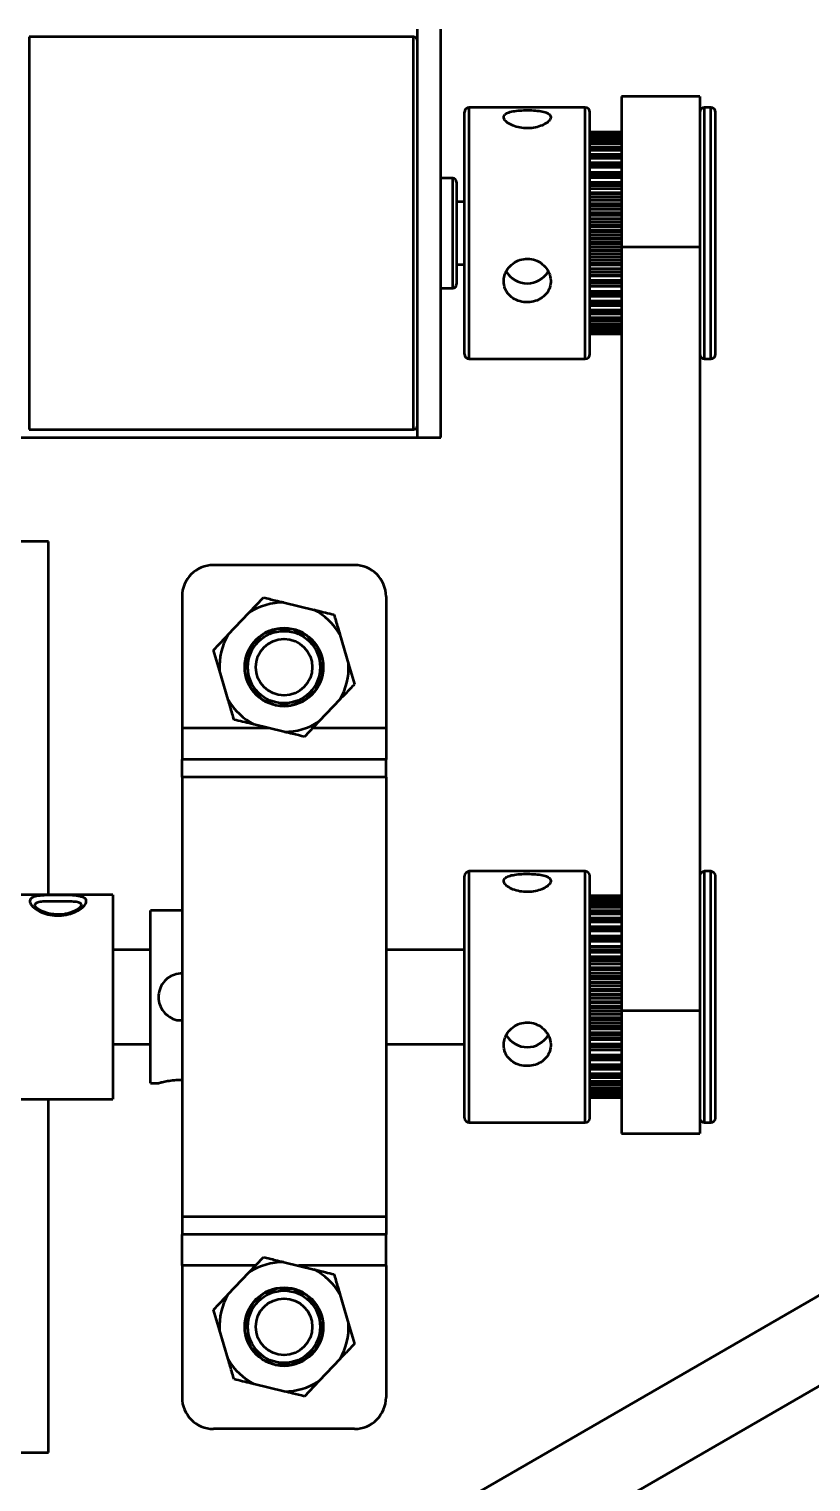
# Model space of a CAD drawing. Header units: millimetres. Extents: x 263 to 2983, y 441 to 2500.
# Drawn here: x 752.9 to 802.7, y 1465 to 1557.5 of the extents above; entities that cross this region are included whole.
import ezdxf

# ---------------------------------------------------------------- set-up
doc = ezdxf.new("R2010")
doc.units = ezdxf.units.MM
doc.header["$LTSCALE"] = 0.5
doc.layers.add('BOL', color=7, linetype='Continuous', lineweight=50)

msp = doc.modelspace()

# ---------------------------------------------------------------- linework, layer by layer
at = {"layer": 'BOL'}
for p, q in [((777.404, 1557.022), (752.904, 1557.022)), ((752.904, 1557.022), (752.904, 1532.022)), ((777.404, 1532.022), (777.404, 1557.022)), ((777.654, 1531.522), (777.654, 1557.522)), ((779.154, 1531.522), (779.154, 1557.522)), ((788.354, 1552.521), (780.954, 1552.521)), ((780.954, 1536.521), (780.954, 1552.521)), ((788.354, 1536.521), (788.354, 1552.521)), ((795.654, 1553.222), (790.654, 1553.222)), ((790.654, 1553.222), (790.654, 1543.632)), ((795.654, 1553.222), (795.654, 1543.632)), ((796.354, 1552.521), (795.954, 1552.521)), ((795.954, 1536.521), (795.954, 1552.521)), ((796.354, 1536.521), (796.354, 1552.521)), ((780.654, 1536.821), (780.654, 1552.221)), ((788.654, 1536.821), (788.654, 1552.221)), ((796.654, 1536.821), (796.654, 1552.221)), ((790.654, 1550.955), (788.654, 1550.955)), ((790.654, 1550.947), (788.654, 1550.947)), ((790.654, 1550.931), (788.654, 1550.931)), ((790.654, 1550.917), (788.654, 1550.917)), ((790.654, 1550.858), (788.654, 1550.858)), ((790.654, 1550.817), (788.654, 1550.817)), ((790.654, 1550.779), (788.654, 1550.779)), ((790.654, 1550.669), (788.654, 1550.669)), ((790.654, 1550.604), (788.654, 1550.604)), ((790.654, 1550.541), (788.654, 1550.541)), ((790.654, 1550.383), (788.654, 1550.383)), ((790.654, 1550.295), (788.654, 1550.295)), ((790.654, 1550.209), (788.654, 1550.209)), ((790.654, 1550.005), (788.654, 1550.005)), ((790.654, 1549.895), (788.654, 1549.895)), ((790.654, 1549.787), (788.654, 1549.787)), ((790.654, 1549.54), (788.654, 1549.54)), ((790.654, 1549.41), (788.654, 1549.41)), ((790.654, 1549.282), (788.654, 1549.282)), ((790.654, 1548.996), (788.654, 1548.996)), ((790.654, 1548.848), (788.654, 1548.848)), ((790.654, 1548.702), (788.654, 1548.702)), ((779.904, 1548.021), (779.154, 1548.021)), ((779.904, 1541.021), (779.904, 1548.021)), ((780.154, 1547.772), (780.154, 1541.272)), ((790.654, 1548.382), (788.654, 1548.382)), ((790.654, 1548.218), (788.654, 1548.218)), ((790.654, 1548.056), (788.654, 1548.056)), ((790.654, 1547.744), (788.654, 1547.744)), ((790.654, 1547.706), (788.654, 1547.706)), ((790.654, 1547.53), (788.654, 1547.53)), ((790.654, 1547.354), (788.654, 1547.354)), ((790.654, 1547.084), (788.654, 1547.084)), ((790.654, 1546.981), (788.654, 1546.981)), ((790.654, 1546.794), (788.654, 1546.794)), ((780.654, 1546.521), (780.154, 1546.521)), ((790.654, 1546.607), (788.654, 1546.607)), ((790.654, 1546.384), (788.654, 1546.384)), ((790.654, 1546.216), (788.654, 1546.216)), ((790.654, 1546.022), (788.654, 1546.022)), ((790.654, 1545.828), (788.654, 1545.828)), ((790.654, 1545.654), (788.654, 1545.654)), ((790.654, 1545.448), (788.654, 1545.448)), ((790.654, 1545.425), (788.654, 1545.425)), ((790.654, 1545.227), (788.654, 1545.227)), ((790.654, 1545.028), (788.654, 1545.028)), ((790.654, 1544.906), (788.654, 1544.906)), ((790.654, 1544.698), (788.654, 1544.698)), ((790.654, 1544.62), (788.654, 1544.62)), ((790.654, 1544.42), (788.654, 1544.42)), ((790.654, 1544.22), (788.654, 1544.22)), ((790.654, 1544.152), (788.654, 1544.152)), ((790.654, 1543.945), (788.654, 1543.945)), ((790.654, 1543.813), (788.654, 1543.813)), ((790.654, 1543.615), (788.654, 1543.615)), ((790.654, 1543.417), (788.654, 1543.417)), ((790.654, 1543.404), (788.654, 1543.404)), ((790.654, 1543.201), (788.654, 1543.201)), ((795.654, 1543.632), (790.654, 1543.632)), ((790.654, 1543.632), (790.654, 1495.002)), ((795.654, 1543.632), (795.654, 1495.002)), ((780.154, 1542.521), (780.654, 1542.521)), ((790.654, 1543.017), (788.654, 1543.017)), ((790.654, 1542.824), (788.654, 1542.824)), ((790.654, 1542.631), (788.654, 1542.631)), ((790.654, 1542.478), (788.654, 1542.478)), ((790.654, 1542.245), (788.654, 1542.245)), ((790.654, 1542.061), (788.654, 1542.061)), ((790.654, 1541.875), (788.654, 1541.875)), ((790.654, 1541.787), (788.654, 1541.787)), ((790.654, 1541.509), (788.654, 1541.509)), ((790.654, 1541.335), (788.654, 1541.335)), ((779.154, 1541.021), (779.904, 1541.021)), ((790.654, 1541.161), (788.654, 1541.161)), ((790.654, 1541.139), (788.654, 1541.139)), ((790.654, 1540.821), (788.654, 1540.821)), ((790.654, 1540.661), (788.654, 1540.661)), ((790.654, 1540.5), (788.654, 1540.5)), ((790.654, 1540.19), (788.654, 1540.19)), ((790.654, 1540.047), (788.654, 1540.047)), ((790.654, 1539.902), (788.654, 1539.902)), ((790.654, 1539.628), (788.654, 1539.628)), ((790.654, 1539.503), (788.654, 1539.503)), ((790.654, 1539.377), (788.654, 1539.377)), ((790.654, 1539.144), (788.654, 1539.144)), ((790.654, 1539.039), (788.654, 1539.039)), ((790.654, 1538.933), (788.654, 1538.933)), ((790.654, 1538.744), (788.654, 1538.744)), ((790.654, 1538.661), (788.654, 1538.661)), ((790.654, 1538.577), (788.654, 1538.577)), ((790.654, 1538.435), (788.654, 1538.435)), ((790.654, 1538.376), (788.654, 1538.376)), ((790.654, 1538.315), (788.654, 1538.315)), ((790.654, 1538.222), (788.654, 1538.222)), ((790.654, 1538.188), (788.654, 1538.188)), ((790.654, 1538.151), (788.654, 1538.151)), ((790.654, 1538.108), (788.654, 1538.108)), ((790.654, 1538.099), (788.654, 1538.099)), ((790.654, 1538.088), (788.654, 1538.088)), ((780.954, 1536.521), (788.354, 1536.521)), ((795.954, 1536.521), (796.354, 1536.521)), ((752.904, 1532.022), (777.404, 1532.022)), ((748.654, 1531.522), (777.654, 1531.522)), ((777.654, 1531.522), (779.154, 1531.522)), ((754.154, 1524.892), (749.254, 1524.892)), ((754.154, 1502.392), (754.154, 1524.892)), ((773.654, 1523.392), (764.654, 1523.392)), ((762.654, 1521.392), (762.654, 1512.998)), ((766.935, 1520.362), (767.85, 1521.323)), ((769.14, 1521.011), (771.049, 1520.548)), ((775.654, 1521.392), (775.654, 1512.998)), ((765.58, 1518.939), (766.935, 1520.362)), ((772.714, 1518.963), (773.268, 1517.078)), ((765.039, 1516.705), (764.665, 1517.978)), ((765.594, 1514.821), (765.039, 1516.705)), ((773.268, 1517.078), (773.643, 1515.805)), ((772.727, 1514.844), (771.373, 1513.422)), ((762.654, 1512.998), (762.654, 1511.016)), ((768.239, 1512.998), (762.654, 1512.998)), ((769.167, 1512.773), (767.258, 1513.235)), ((771.373, 1513.422), (770.457, 1512.461)), ((775.654, 1512.998), (770.969, 1512.998)), ((775.654, 1512.998), (775.654, 1511.016)), ((775.654, 1511.016), (762.654, 1511.016)), ((762.654, 1509.892), (762.654, 1511.016)), ((775.654, 1509.892), (775.654, 1511.016)), ((775.654, 1509.892), (762.654, 1509.892)), ((762.654, 1509.892), (762.654, 1481.892)), ((775.654, 1509.892), (775.654, 1481.892)), ((780.654, 1488.192), (780.654, 1503.592)), ((788.354, 1503.892), (780.954, 1503.892)), ((780.954, 1487.892), (780.954, 1503.892)), ((788.354, 1487.892), (788.354, 1503.892)), ((788.654, 1488.192), (788.654, 1503.592)), ((796.354, 1503.892), (795.954, 1503.892)), ((795.954, 1487.892), (795.954, 1503.892)), ((796.354, 1487.892), (796.354, 1503.892)), ((796.654, 1488.192), (796.654, 1503.592)), ((758.254, 1502.392), (751.754, 1502.392)), ((758.254, 1502.392), (758.254, 1501.989)), ((758.254, 1501.989), (758.254, 1489.392)), ((790.654, 1502.325), (788.654, 1502.325)), ((790.654, 1502.317), (788.654, 1502.317)), ((790.654, 1502.301), (788.654, 1502.301)), ((790.654, 1502.288), (788.654, 1502.288)), ((790.654, 1502.228), (788.654, 1502.228)), ((790.654, 1502.188), (788.654, 1502.188)), ((790.654, 1502.149), (788.654, 1502.149)), ((790.654, 1502.039), (788.654, 1502.039)), ((790.654, 1501.975), (788.654, 1501.975)), ((790.654, 1501.911), (788.654, 1501.911)), ((790.654, 1501.754), (788.654, 1501.754)), ((790.654, 1501.665), (788.654, 1501.665)), ((790.654, 1501.579), (788.654, 1501.579)), ((762.654, 1501.392), (760.654, 1501.392)), ((760.654, 1495.892), (760.654, 1501.392)), ((790.654, 1501.375), (788.654, 1501.375)), ((790.654, 1501.265), (788.654, 1501.265)), ((790.654, 1501.157), (788.654, 1501.157)), ((790.654, 1500.91), (788.654, 1500.91)), ((790.654, 1500.781), (788.654, 1500.781)), ((790.654, 1500.652), (788.654, 1500.652)), ((790.654, 1500.367), (788.654, 1500.367)), ((790.654, 1500.219), (788.654, 1500.219)), ((790.654, 1500.072), (788.654, 1500.072)), ((790.654, 1499.752), (788.654, 1499.752)), ((760.654, 1498.892), (758.254, 1498.892)), ((780.654, 1498.892), (775.654, 1498.892)), ((790.654, 1499.588), (788.654, 1499.588)), ((790.654, 1499.426), (788.654, 1499.426)), ((790.654, 1499.114), (788.654, 1499.114)), ((790.654, 1499.077), (788.654, 1499.077)), ((790.654, 1498.9), (788.654, 1498.9)), ((790.654, 1498.724), (788.654, 1498.724)), ((790.654, 1498.454), (788.654, 1498.454)), ((790.654, 1498.351), (788.654, 1498.351)), ((790.654, 1498.164), (788.654, 1498.164)), ((790.654, 1497.978), (788.654, 1497.978)), ((790.654, 1497.754), (788.654, 1497.754)), ((790.654, 1497.587), (788.654, 1497.587)), ((790.654, 1497.392), (788.654, 1497.392)), ((790.654, 1497.198), (788.654, 1497.198)), ((790.654, 1497.024), (788.654, 1497.024)), ((790.654, 1496.818), (788.654, 1496.818)), ((790.654, 1496.796), (788.654, 1496.796)), ((790.654, 1496.597), (788.654, 1496.597)), ((790.654, 1496.398), (788.654, 1496.398)), ((790.654, 1496.276), (788.654, 1496.276)), ((790.654, 1496.068), (788.654, 1496.068)), ((790.654, 1495.99), (788.654, 1495.99)), ((760.654, 1490.392), (760.654, 1495.892)), ((790.654, 1495.79), (788.654, 1495.79)), ((790.654, 1495.59), (788.654, 1495.59)), ((790.654, 1495.522), (788.654, 1495.522)), ((790.654, 1495.315), (788.654, 1495.315)), ((790.654, 1495.183), (788.654, 1495.183)), ((790.654, 1494.985), (788.654, 1494.985)), ((795.654, 1495.002), (790.654, 1495.002)), ((790.654, 1495.002), (790.654, 1487.192)), ((795.654, 1495.002), (795.654, 1487.192)), ((790.654, 1494.787), (788.654, 1494.787)), ((790.654, 1494.774), (788.654, 1494.774)), ((790.654, 1494.571), (788.654, 1494.571)), ((790.654, 1494.388), (788.654, 1494.388)), ((790.654, 1494.195), (788.654, 1494.195)), ((790.654, 1494.001), (788.654, 1494.001)), ((790.654, 1493.848), (788.654, 1493.848)), ((790.654, 1493.616), (788.654, 1493.616)), ((790.654, 1493.431), (788.654, 1493.431)), ((790.654, 1493.245), (788.654, 1493.245)), ((790.654, 1493.157), (788.654, 1493.157)), ((758.254, 1492.892), (760.654, 1492.892)), ((775.654, 1492.892), (780.654, 1492.892)), ((790.654, 1492.879), (788.654, 1492.879)), ((790.654, 1492.706), (788.654, 1492.706)), ((790.654, 1492.531), (788.654, 1492.531)), ((790.654, 1492.509), (788.654, 1492.509)), ((790.654, 1492.191), (788.654, 1492.191)), ((790.654, 1492.031), (788.654, 1492.031)), ((790.654, 1491.87), (788.654, 1491.87)), ((790.654, 1491.561), (788.654, 1491.561)), ((790.654, 1491.417), (788.654, 1491.417)), ((760.654, 1490.392), (761.171, 1490.392)), ((790.654, 1491.272), (788.654, 1491.272)), ((790.654, 1490.999), (788.654, 1490.999)), ((790.654, 1490.874), (788.654, 1490.874)), ((790.654, 1490.747), (788.654, 1490.747)), ((790.654, 1490.514), (788.654, 1490.514)), ((790.654, 1490.409), (788.654, 1490.409)), ((790.654, 1490.303), (788.654, 1490.303)), ((790.654, 1490.114), (788.654, 1490.114)), ((790.654, 1490.032), (788.654, 1490.032)), ((790.654, 1489.948), (788.654, 1489.948)), ((790.654, 1489.805), (788.654, 1489.805)), ((790.654, 1489.746), (788.654, 1489.746)), ((790.654, 1489.686), (788.654, 1489.686)), ((790.654, 1489.592), (788.654, 1489.592)), ((790.654, 1489.558), (788.654, 1489.558)), ((790.654, 1489.522), (788.654, 1489.522)), ((790.654, 1489.479), (788.654, 1489.479)), ((790.654, 1489.469), (788.654, 1489.469)), ((790.654, 1489.458), (788.654, 1489.458)), ((752.119, 1489.392), (758.254, 1489.392)), ((754.154, 1466.892), (754.154, 1489.392)), ((780.954, 1487.892), (788.354, 1487.892)), ((795.954, 1487.892), (796.354, 1487.892)), ((790.654, 1487.192), (795.654, 1487.192)), ((774.56, 1460.33), (816.674, 1484.645)), ((775.654, 1481.892), (762.654, 1481.892)), ((762.654, 1481.892), (762.654, 1480.768)), ((775.654, 1481.892), (775.654, 1480.768)), ((775.654, 1480.768), (762.654, 1480.768)), ((762.654, 1478.786), (762.654, 1480.768)), ((775.654, 1478.786), (775.654, 1480.768)), ((777.06, 1456), (819.174, 1480.315)), ((766.935, 1478.362), (767.85, 1479.323)), ((762.654, 1478.786), (762.654, 1470.392)), ((767.339, 1478.786), (762.654, 1478.786)), ((765.58, 1476.94), (766.935, 1478.362)), ((769.14, 1479.011), (771.049, 1478.548)), ((775.654, 1478.786), (770.069, 1478.786)), ((775.654, 1478.786), (775.654, 1470.392)), ((772.714, 1476.963), (773.268, 1475.078)), ((765.039, 1474.705), (764.665, 1475.978)), ((765.594, 1472.821), (765.039, 1474.705)), ((773.268, 1475.078), (773.643, 1473.805)), ((772.727, 1472.844), (771.373, 1471.422)), ((769.167, 1470.773), (767.258, 1471.235)), ((771.373, 1471.422), (770.457, 1470.461)), ((773.654, 1468.392), (764.654, 1468.392)), ((748.625, 1466.892), (754.154, 1466.892))]:
    msp.add_line(p, q, dxfattribs=at)
at = {"layer": 'BOL', "flags": 128}
for points in [[(770.418, 1514.747), (769.57, 1514.437), (768.642, 1514.456), (767.813, 1514.794), (767.054, 1515.554), (766.685, 1516.571), (766.741, 1517.506), (767.163, 1518.386), (767.869, 1519.024), (768.76, 1519.35), (769.735, 1519.312), (770.59, 1518.925), (771.255, 1518.227), (771.606, 1517.323), (771.582, 1516.343), (771.158, 1515.415), (770.418, 1514.747), (770.418, 1514.747)], [(770.418, 1472.747), (769.57, 1472.437), (768.642, 1472.456), (767.813, 1472.794), (767.054, 1473.554), (766.685, 1474.571), (766.741, 1475.506), (767.163, 1476.386), (767.869, 1477.024), (768.76, 1477.35), (769.735, 1477.312), (770.59, 1476.925), (771.255, 1476.227), (771.606, 1475.323), (771.582, 1474.343), (771.158, 1473.415), (770.418, 1472.747), (770.418, 1472.747)]]:
    msp.add_lwpolyline(points, dxfattribs=at)
at = {"layer": 'BOL'}
for centre, radius in [((769.154, 1516.892), 2.5), ((769.154, 1516.892), 2.3), ((769.154, 1516.892), 1.8), ((769.154, 1474.892), 2.5), ((769.154, 1474.892), 2.3), ((769.154, 1474.892), 1.8)]:
    msp.add_circle(centre, radius, dxfattribs=at)
for centre, radius, start, end in [((777.404, 1556.771), 0.25, 0, 90), ((780.954, 1552.221), 0.3, 90, 180), ((788.354, 1552.221), 0.3, 0, 90), ((795.954, 1552.221), 0.3, 90, 180), ((796.354, 1552.221), 0.3, 0, 90), ((779.904, 1547.771), 0.25, 0, 90), ((779.904, 1541.271), 0.25, 270, 0), ((784.654, 1542.871), 1.547, 210.27074, 329.70625), ((780.954, 1536.821), 0.3, 180, 270), ((788.354, 1536.821), 0.3, 270, 0), ((795.954, 1536.821), 0.3, 180, 270), ((796.354, 1536.821), 0.3, 270, 0), ((777.404, 1532.271), 0.25, 270, 0), ((764.654, 1521.392), 2, 90, 180), ((773.654, 1521.392), 2, 0, 90), ((769.154, 1516.892), 4.119, 90.18721, 122.59771), ((769.154, 1516.892), 4.119, 30.18721, 62.59771), ((769.154, 1516.892), 4.119, 150.18721, 182.59771), ((769.154, 1516.892), 4.119, 330.18721, 2.59771), ((769.154, 1516.892), 4.119, 210.18721, 242.59771), ((769.154, 1516.892), 4.119, 270.18721, 302.59771), ((780.954, 1503.592), 0.3, 90, 180), ((788.354, 1503.592), 0.3, 0, 90), ((795.954, 1503.592), 0.3, 90, 180), ((796.354, 1503.592), 0.3, 0, 90), ((784.654, 1494.241), 1.547, 210.26537, 329.71162), ((780.954, 1488.192), 0.3, 180, 270), ((788.354, 1488.192), 0.3, 270, 0), ((795.954, 1488.192), 0.3, 180, 270), ((796.354, 1488.192), 0.3, 270, 0), ((769.154, 1474.892), 4.119, 90.18721, 122.59771), ((769.154, 1474.892), 4.119, 30.18721, 62.59771), ((769.154, 1474.892), 4.119, 150.18721, 182.59771), ((769.154, 1474.892), 4.119, 330.18721, 2.59771), ((769.154, 1474.892), 4.119, 210.18721, 242.59771), ((769.154, 1474.892), 4.119, 270.18721, 302.59771), ((764.654, 1470.392), 2, 180, 270), ((773.654, 1470.392), 2, 270, 0)]:
    msp.add_arc(centre, radius, start, end, dxfattribs=at)
for points, knots in [([(783.154, 1551.911), (783.17, 1551.844), (783.203, 1551.711), (783.456, 1551.5), (783.832, 1551.322), (784.306, 1551.212), (784.816, 1551.195), (785.304, 1551.272), (785.721, 1551.425), (786.023, 1551.628), (786.171, 1551.842), (786.148, 1552.033), (785.961, 1552.182), (785.629, 1552.284), (785.186, 1552.341), (784.682, 1552.361), (784.179, 1552.345), (783.73, 1552.293), (783.383, 1552.197), (783.184, 1552.066), (783.163, 1551.957), (783.154, 1551.911)], [0, 0, 0, 0, 0.053048, 0.10608, 0.159679, 0.213692, 0.267078, 0.319765, 0.372775, 0.426617, 0.480519, 0.533622, 0.58632, 0.639598, 0.693578, 0.747287, 0.800147, 0.852911, 0.906475, 0.960493, 1, 1, 1, 1]), ([(783.154, 1541.457), (783.17, 1541.304), (783.203, 1540.998), (783.456, 1540.603), (783.832, 1540.305), (784.306, 1540.135), (784.816, 1540.109), (785.304, 1540.226), (785.721, 1540.475), (786.023, 1540.838), (786.171, 1541.281), (786.148, 1541.754), (785.961, 1542.202), (785.629, 1542.577), (785.186, 1542.83), (784.682, 1542.925), (784.179, 1542.849), (783.73, 1542.616), (783.383, 1542.255), (783.184, 1541.845), (783.163, 1541.572), (783.154, 1541.457)], [0, 0, 0, 0, 0.053053, 0.106083, 0.159682, 0.213696, 0.267082, 0.319769, 0.372778, 0.426624, 0.480521, 0.533625, 0.586327, 0.639603, 0.693582, 0.747291, 0.80015, 0.852917, 0.906479, 0.960494, 1, 1, 1, 1]), ([(767.85, 1521.323), (768.102, 1521.262), (768.528, 1521.159), (768.963, 1521.053), (769.14, 1521.011)], [0, 0, 0, 0, 0.592744, 1, 1, 1, 1]), ([(771.049, 1520.548), (771.113, 1520.533), (771.549, 1520.428), (771.975, 1520.324), (772.339, 1520.236)], [0, 0, 0, 0, 0.145982, 1, 1, 1, 1]), ([(772.339, 1520.236), (772.378, 1520.106), (772.501, 1519.688), (772.627, 1519.259), (772.714, 1518.963)], [0, 0, 0, 0, 0.309689, 1, 1, 1, 1]), ([(764.665, 1517.978), (764.758, 1518.076), (765.059, 1518.392), (765.367, 1518.716), (765.58, 1518.939)], [0, 0, 0, 0, 0.3096924, 1, 1, 1, 1]), ([(773.643, 1515.805), (773.55, 1515.707), (773.249, 1515.391), (772.94, 1515.068), (772.727, 1514.844)], [0, 0, 0, 0, 0.309662, 1, 1, 1, 1]), ([(765.968, 1513.547), (765.93, 1513.677), (765.807, 1514.096), (765.681, 1514.525), (765.594, 1514.821)], [0, 0, 0, 0, 0.309689, 1, 1, 1, 1]), ([(770.321, 1514.91), (770.339, 1514.88), (770.371, 1514.825), (770.404, 1514.771), (770.418, 1514.747)], [0, 0, 0, 0, 0.56022, 1, 1, 1, 1]), ([(767.258, 1513.235), (767.195, 1513.25), (766.759, 1513.356), (766.332, 1513.459), (765.968, 1513.547)], [0, 0, 0, 0, 0.145982, 1, 1, 1, 1]), ([(770.457, 1512.461), (770.205, 1512.522), (769.78, 1512.625), (769.345, 1512.73), (769.167, 1512.773)], [0, 0, 0, 0, 0.592744, 1, 1, 1, 1]), ([(783.154, 1503.282), (783.17, 1503.215), (783.203, 1503.081), (783.456, 1502.87), (783.832, 1502.693), (784.306, 1502.582), (784.816, 1502.565), (785.304, 1502.642), (785.721, 1502.796), (786.023, 1502.998), (786.171, 1503.212), (786.148, 1503.403), (785.961, 1503.552), (785.629, 1503.654), (785.186, 1503.712), (784.682, 1503.731), (784.179, 1503.715), (783.73, 1503.664), (783.383, 1503.568), (783.184, 1503.436), (783.163, 1503.328), (783.154, 1503.282)], [0, 0, 0, 0, 0.053054, 0.106086, 0.159682, 0.213697, 0.267083, 0.31977, 0.372778, 0.42662, 0.480525, 0.533628, 0.586325, 0.639602, 0.693582, 0.747291, 0.800151, 0.852915, 0.906481, 0.960498, 1, 1, 1, 1]), ([(752.954, 1501.989), (752.954, 1502), (752.958, 1502.081), (753.052, 1502.206), (753.358, 1502.313), (753.822, 1502.364), (754.399, 1502.38), (755.013, 1502.381), (755.585, 1502.369), (756.068, 1502.327), (756.406, 1502.234), (756.571, 1502.074), (756.549, 1501.855), (756.338, 1501.594), (755.956, 1501.336), (755.433, 1501.135), (754.828, 1501.05), (754.226, 1501.102), (753.689, 1501.271), (753.263, 1501.517), (752.999, 1501.778), (752.968, 1501.923), (752.954, 1501.989)], [0, 0, 0, 0, 0.008753, 0.061375, 0.11378, 0.167275, 0.220758, 0.272211, 0.322428, 0.374318, 0.428963, 0.479602, 0.532515, 0.585106, 0.637965, 0.691731, 0.744438, 0.795014, 0.845659, 0.898883, 0.954173, 1, 1, 1, 1]), ([(756.234, 1501.689), (756.24, 1501.717), (756.259, 1501.803), (756.124, 1501.895), (755.848, 1501.957), (755.443, 1501.975), (754.969, 1501.977), (754.46, 1501.977), (753.98, 1501.974), (753.593, 1501.949), (753.337, 1501.876), (753.257, 1501.781), (753.254, 1501.716), (753.254, 1501.707)], [0, 0, 0, 0, 0.046783, 0.145283, 0.253048, 0.35697, 0.458566, 0.562982, 0.67105, 0.777864, 0.880896, 0.983049, 1, 1, 1, 1]), ([(754.634, 1501.15), (754.555, 1501.151), (754.292, 1501.151), (753.876, 1501.277), (753.498, 1501.463), (753.322, 1501.617), (753.283, 1501.67), (753.273, 1501.684)], [0, 0, 0, 0, 0.118153, 0.394502, 0.682755, 0.920153, 1, 1, 1, 1]), ([(756.254, 1501.688), (756.256, 1501.701), (756.261, 1501.731), (756.162, 1501.581), (755.909, 1501.407), (755.506, 1501.231), (755.042, 1501.124), (754.742, 1501.144), (754.634, 1501.15)], [0, 0, 0, 0, 0.127719, 0.291627, 0.460112, 0.662489, 0.878448, 1, 1, 1, 1]), ([(762.654, 1497.392), (762.489, 1497.376), (762.159, 1497.344), (761.717, 1497.096), (761.372, 1496.726), (761.169, 1496.255), (761.133, 1495.746), (761.263, 1495.262), (761.541, 1494.844), (761.945, 1494.543), (762.342, 1494.391), (762.583, 1494.407), (762.654, 1494.412)], [0, 0, 0, 0, 0.104637, 0.209174, 0.316184, 0.424965, 0.531119, 0.634497, 0.738966, 0.846772, 0.955271, 1, 1, 1, 1]), ([(783.154, 1492.827), (783.17, 1492.674), (783.203, 1492.368), (783.456, 1491.973), (783.832, 1491.676), (784.306, 1491.506), (784.816, 1491.48), (785.304, 1491.596), (785.721, 1491.845), (786.023, 1492.208), (786.171, 1492.651), (786.148, 1493.124), (785.961, 1493.572), (785.629, 1493.947), (785.186, 1494.201), (784.682, 1494.296), (784.179, 1494.219), (783.73, 1493.987), (783.383, 1493.625), (783.184, 1493.216), (783.163, 1492.943), (783.154, 1492.827)], [0, 0, 0, 0, 0.053054, 0.106084, 0.159679, 0.213695, 0.267081, 0.319768, 0.372777, 0.426619, 0.480521, 0.533626, 0.586323, 0.639598, 0.693578, 0.747288, 0.800148, 0.852912, 0.90648, 0.960494, 1, 1, 1, 1]), ([(762.654, 1490.6), (762.489, 1490.596), (762.159, 1490.586), (761.716, 1490.522), (761.376, 1490.451), (761.176, 1490.398), (761.173, 1490.397), (761.171, 1490.397)], [0, 0, 0, 0, 0.209361, 0.418515, 0.632637, 0.850281, 1, 1, 1, 1]), ([(767.85, 1479.323), (768.102, 1479.262), (768.528, 1479.159), (768.963, 1479.053), (769.14, 1479.011)], [0, 0, 0, 0, 0.592744, 1, 1, 1, 1]), ([(771.049, 1478.548), (771.113, 1478.533), (771.549, 1478.428), (771.975, 1478.324), (772.339, 1478.236)], [0, 0, 0, 0, 0.145982, 1, 1, 1, 1]), ([(772.339, 1478.236), (772.378, 1478.106), (772.501, 1477.688), (772.627, 1477.259), (772.714, 1476.963)], [0, 0, 0, 0, 0.309689, 1, 1, 1, 1]), ([(764.665, 1475.978), (764.758, 1476.076), (765.059, 1476.392), (765.367, 1476.716), (765.58, 1476.94)], [0, 0, 0, 0, 0.3096924, 1, 1, 1, 1]), ([(773.643, 1473.805), (773.55, 1473.707), (773.249, 1473.391), (772.94, 1473.068), (772.727, 1472.844)], [0, 0, 0, 0, 0.309662, 1, 1, 1, 1]), ([(765.968, 1471.547), (765.93, 1471.677), (765.807, 1472.096), (765.681, 1472.525), (765.594, 1472.821)], [0, 0, 0, 0, 0.309689, 1, 1, 1, 1]), ([(770.321, 1472.91), (770.339, 1472.88), (770.371, 1472.825), (770.404, 1472.771), (770.418, 1472.747)], [0, 0, 0, 0, 0.56022, 1, 1, 1, 1]), ([(767.258, 1471.235), (767.195, 1471.25), (766.759, 1471.356), (766.332, 1471.459), (765.968, 1471.547)], [0, 0, 0, 0, 0.145982, 1, 1, 1, 1]), ([(770.457, 1470.461), (770.205, 1470.522), (769.78, 1470.625), (769.345, 1470.73), (769.167, 1470.773)], [0, 0, 0, 0, 0.592744, 1, 1, 1, 1])]:
    msp.add_open_spline(points, degree=3, knots=knots, dxfattribs=at)

doc.saveas('drawing.dxf')
